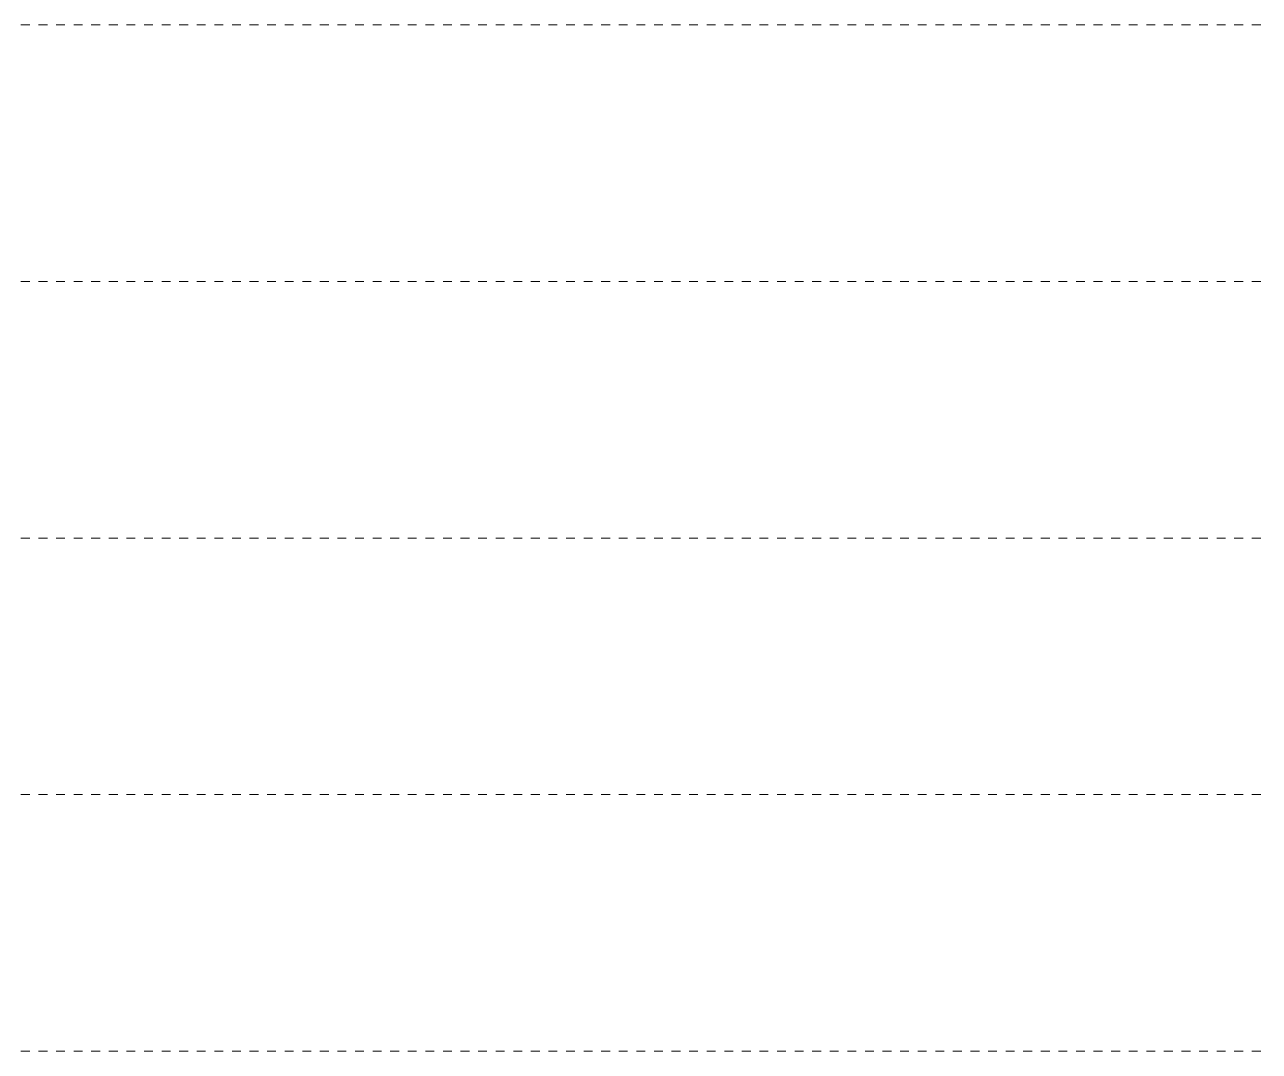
# Model space of a CAD drawing. Header units: metres. Extents: x -96 to 123, y 1 to 648.
# Drawn here: x 67.01 to 81.05, y 619.74 to 631.42 of the extents above; entities that cross this region are included whole.
import ezdxf

# ---------------------------------------------------------------- set-up
doc = ezdxf.new("R2010")
doc.units = ezdxf.units.M
doc.linetypes.add('_Tracejado longo', pattern=[0.014288, 0.009525, -0.004763])
doc.layers.add('A-FLOR-LEVL', color=7, linetype='Continuous', lineweight=5)

msp = doc.modelspace()

# ---------------------------------------------------------------- linework, layer by layer
at = {"layer": 'A-FLOR-LEVL', "color": 8, "linetype": '_Tracejado longo', "true_color": 0x808080}
for p, q in [((52.97, 631.42), (103.416, 631.42)), ((52.97, 628.5), (103.416, 628.5)), ((52.97, 625.58), (103.416, 625.58)), ((52.97, 622.66), (103.416, 622.66)), ((52.97, 619.74), (103.416, 619.74))]:
    msp.add_line(p, q, dxfattribs=at)

doc.saveas('drawing.dxf')
